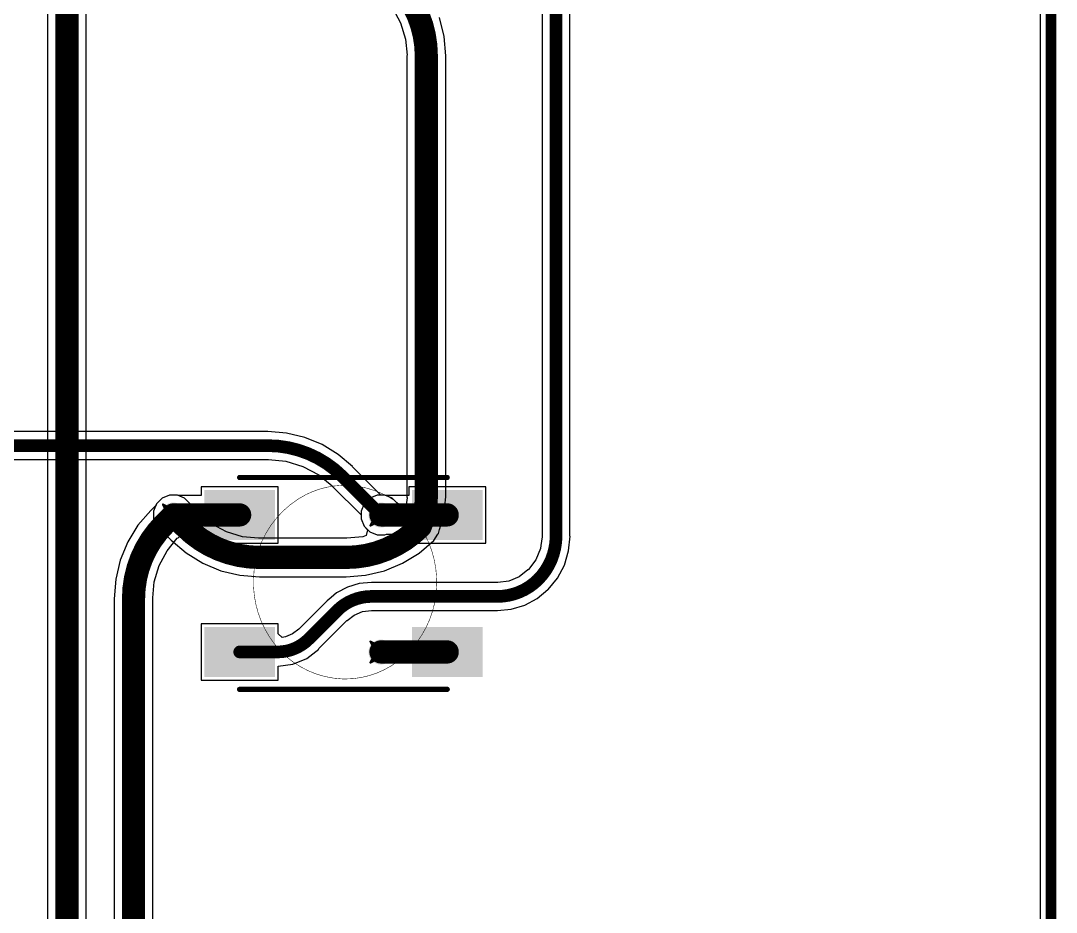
# Model space of a CAD drawing. Header units: inches. Extents: x -11 to 1110, y -7 to 455.
# Drawn here: x 679.18 to 704.13, y 105.85 to 127.33 of the extents above; entities that cross this region are included whole.
import ezdxf

# ---------------------------------------------------------------- set-up
doc = ezdxf.new("R2010")
doc.units = ezdxf.units.IN
for name, color, linetype in [('Board_outline', 216, 'Continuous'), ('Bottom Layer', 5, 'Continuous'), ('Drill Drawing', 1, 'Continuous'), ('Mechanical 7', 56, 'Continuous'), ('Top Layer', 1, 'Continuous'), ('Top Overlay', 2, 'Continuous'), ('Top Paste', 8, 'Continuous'), ('Top Solder', 216, 'Continuous'), ('Via Holes', 16, 'Continuous')]:
    doc.layers.add(name, color=color, linetype=linetype)

msp = doc.modelspace()

# ---------------------------------------------------------------- hatches: boundary and pattern name
at = {"layer": 'Bottom Layer'}
h = msp.add_hatch(color=5, dxfattribs=at)
edge = h.paths.add_edge_path()
edge.add_arc((682.857, 115.422), 0.3, 0, 360)
h = msp.add_hatch(color=5, dxfattribs=at)
edge = h.paths.add_edge_path()
edge.add_arc((687.857, 115.422), 0.3, 0, 360)
h = msp.add_hatch(color=5, dxfattribs=at)
edge = h.paths.add_edge_path()
edge.add_arc((687.857, 112.122), 0.3, 0, 360)
at = {"layer": 'Top Layer'}
for points in [[(683.703, 115.925), (685.203, 115.925), (685.203, 114.925), (683.703, 114.925)], [(690.203, 114.925), (688.703, 114.925), (688.703, 115.925), (690.203, 115.925)], [(683.703, 112.625), (685.203, 112.625), (685.203, 111.625), (683.703, 111.625)], [(688.703, 112.625), (690.203, 112.625), (690.203, 111.625), (688.703, 111.625)]]:
    msp.add_hatch(color=1, dxfattribs=at).paths.add_polyline_path(points)
h = msp.add_hatch(color=1, dxfattribs=at)
edge = h.paths.add_edge_path()
edge.add_arc((682.857, 115.422), 0.3, 0, 360)
h = msp.add_hatch(color=1, dxfattribs=at)
edge = h.paths.add_edge_path()
edge.add_arc((687.857, 115.422), 0.3, 0, 360)
h = msp.add_hatch(color=1, dxfattribs=at)
edge = h.paths.add_edge_path()
edge.add_arc((687.857, 112.122), 0.3, 0, 360)
at = {"layer": 'Top Paste'}
for points in [[(683.703, 115.925), (685.203, 115.925), (685.203, 114.925), (683.703, 114.925)], [(690.203, 114.925), (688.703, 114.925), (688.703, 115.925), (690.203, 115.925)], [(683.703, 112.625), (685.203, 112.625), (685.203, 111.625), (683.703, 111.625)], [(688.703, 112.625), (690.203, 112.625), (690.203, 111.625), (688.703, 111.625)]]:
    msp.add_hatch(color=8, dxfattribs=at).paths.add_polyline_path(points)
at = {"layer": 'Top Solder'}
for points in [[(683.601, 116.027), (685.304, 116.027), (685.304, 114.824), (683.601, 114.824)], [(690.304, 114.824), (688.601, 114.824), (688.601, 116.027), (690.304, 116.027)], [(683.601, 112.727), (685.304, 112.727), (685.304, 111.524), (683.601, 111.524)], [(688.601, 112.727), (690.304, 112.727), (690.304, 111.524), (688.601, 111.524)]]:
    msp.add_hatch(color=216, dxfattribs=at).paths.add_polyline_path(points)
at = {"layer": 'Via Holes'}
h = msp.add_hatch(color=7, dxfattribs=at)
edge = h.paths.add_edge_path()
edge.add_arc((682.857, 115.422), 0.15, 0, 360)
h = msp.add_hatch(color=7, dxfattribs=at)
edge = h.paths.add_edge_path()
edge.add_arc((687.857, 115.422), 0.15, 0, 360)
h = msp.add_hatch(color=7, dxfattribs=at)
edge = h.paths.add_edge_path()
edge.add_arc((687.857, 112.122), 0.15, 0, 360)

# ---------------------------------------------------------------- linework, layer by layer
at = {"layer": 'Board_outline'}
msp.add_lwpolyline([(704, 0, 0.254, 0.254, 0), (704, 370, 0.254, 0.254, 0)], format="xyseb", dxfattribs=at)
at = {"layer": 'Bottom Layer'}
for p, q in [((703.741, 369.741), (703.741, 28.773)), ((688.139, 127.635), (688.331, 127.275)), ((688.331, 127.275), (688.45, 126.885)), ((689.379, 126.95), (689.269, 127.408)), ((688.45, 126.885), (688.488, 126.5)), ((689.416, 126.479), (689.379, 126.95)), ((688.488, 126.5), (688.483, 126.479)), ((688.483, 126.479), (688.483, 115.863)), ((689.416, 115.863), (689.416, 126.479)), ((689.416, 126.479), (689.416, 126.479)), ((685.133, 117.431), (669.82, 117.431)), ((685.583, 117.398), (685.133, 117.433)), ((685.133, 117.433), (685.133, 117.431)), ((686.023, 117.292), (685.583, 117.398)), ((686.44, 117.119), (686.023, 117.292)), ((686.825, 116.883), (686.44, 117.119)), ((687.169, 116.59), (686.825, 116.883)), ((669.82, 116.757), (685.133, 116.757)), ((685.133, 116.757), (685.148, 116.76)), ((685.148, 116.76), (685.564, 116.719)), ((685.564, 116.719), (685.978, 116.594)), ((685.978, 116.594), (686.36, 116.39)), ((687.167, 116.588), (687.169, 116.59)), ((687.856, 115.9), (687.167, 116.588)), ((686.36, 116.39), (686.683, 116.125)), ((686.683, 116.125), (686.691, 116.112)), ((686.691, 116.112), (687.379, 115.424)), ((682.587, 115.827), (682.452, 115.693)), ((682.762, 115.9), (682.587, 115.827)), ((682.952, 115.9), (682.762, 115.9)), ((683.128, 115.827), (682.952, 115.9)), ((683.262, 115.693), (683.128, 115.827)), ((687.952, 115.9), (687.856, 115.9)), ((688.128, 115.827), (687.952, 115.9)), ((688.262, 115.693), (688.128, 115.827)), ((688.488, 115.839), (688.452, 115.566)), ((688.483, 115.863), (688.488, 115.839)), ((689.374, 115.413), (689.418, 115.863)), ((689.418, 115.863), (689.416, 115.863)), ((682.452, 115.693), (682.379, 115.517)), ((682.379, 115.517), (682.379, 115.327)), ((683.274, 115.664), (683.262, 115.693)), ((683.463, 115.475), (683.274, 115.664)), ((688.322, 115.549), (688.262, 115.693)), ((688.452, 115.566), (688.322, 115.549)), ((682.379, 115.327), (682.452, 115.151)), ((683.475, 115.457), (683.463, 115.475)), ((683.774, 115.212), (683.475, 115.457)), ((687.379, 115.424), (687.379, 115.327)), ((687.379, 115.327), (687.452, 115.151)), ((689.271, 115.075), (689.374, 115.413)), ((682.452, 115.151), (682.587, 115.017)), ((682.587, 115.017), (682.615, 115.005)), ((684.134, 115.02), (683.774, 115.212)), ((684.524, 114.901), (684.134, 115.02)), ((687.452, 115.151), (687.534, 115.069)), ((687.534, 115.069), (687.5, 114.926)), ((689.242, 114.981), (689.271, 115.075)), ((682.615, 115.005), (682.804, 114.816)), ((682.804, 114.816), (682.804, 114.816)), ((682.804, 114.816), (683.162, 114.509)), ((684.909, 114.864), (684.524, 114.901)), ((684.93, 114.868), (684.909, 114.864)), ((687.016, 114.868), (684.93, 114.868)), ((687.037, 114.864), (687.016, 114.868)), ((687.419, 114.901), (687.037, 114.864)), ((687.5, 114.926), (687.419, 114.901)), ((688.775, 114.507), (689.132, 114.811)), ((689.131, 114.812), (689.23, 114.959)), ((689.132, 114.811), (689.131, 114.812)), ((689.23, 114.958), (689.242, 114.981)), ((689.23, 114.959), (689.23, 114.958)), ((683.162, 114.509), (683.565, 114.263)), ((688.374, 114.261), (688.775, 114.507)), ((683.565, 114.263), (684.001, 114.082)), ((684.001, 114.082), (684.459, 113.972)), ((687.484, 113.972), (687.941, 114.082)), ((687.941, 114.082), (688.374, 114.261)), ((684.459, 113.972), (684.93, 113.935)), ((684.93, 113.935), (684.93, 113.935)), ((684.93, 113.935), (687.016, 113.935)), ((687.016, 113.935), (687.484, 113.972)), ((687.016, 113.935), (687.016, 113.935))]:
    msp.add_line(p, q, dxfattribs=at)
for points in [[(688.206, 128.275, 0.559, 0.559, -0.198912), (688.95, 126.479, 0.559, 0.559, 0)], [(688.95, 115.863, 0.559, 0.559, 0), (688.95, 126.479, 0.559, 0.559, 0)], [(669.82, 117.094, 0.305, 0.305, 0), (685.133, 117.094, 0.305, 0.305, 0)], [(685.133, 117.094, 0.305, 0.305, -0.198912), (686.929, 116.35, 0.305, 0.305, 0)], [(686.929, 116.35, 0.305, 0.305, 0), (687.857, 115.422, 0.305, 0.305, 0)], [(688.95, 115.863, 0.559, 0.559, -0.101265), (688.802, 115.141, 0.559, 0.559, 0)], [(682.857, 115.422, 0.559, 0.559, 0), (683.134, 115.146, 0.559, 0.559, 0)], [(684.93, 114.402, 0.559, 0.559, -0.198912), (683.134, 115.146, 0.559, 0.559, 0)], [(688.802, 115.141, 0.559, 0.559, -0.198912), (687.016, 114.402, 0.559, 0.559, 0)], [(684.93, 114.402, 0.559, 0.559, 0), (687.016, 114.402, 0.559, 0.559, 0)]]:
    msp.add_lwpolyline(points, format="xyseb", dxfattribs=at)
for points in [[(688.81, 126.479, 0.279, 0.279, 1), (689.089, 126.479, 0.279, 0.279, 1)], [(688.81, 126.479, 0.279, 0.279, 1), (689.089, 126.479, 0.279, 0.279, 1)], [(685.057, 117.094, 0.152, 0.152, 1), (685.209, 117.094, 0.152, 0.152, 1)], [(685.057, 117.094, 0.152, 0.152, 1), (685.209, 117.094, 0.152, 0.152, 1)], [(686.853, 116.35, 0.152, 0.152, 1), (687.005, 116.35, 0.152, 0.152, 1)], [(686.853, 116.35, 0.152, 0.152, 1), (687.005, 116.35, 0.152, 0.152, 1)], [(688.81, 115.863, 0.279, 0.279, 1), (689.089, 115.863, 0.279, 0.279, 1)], [(688.81, 115.863, 0.279, 0.279, 1), (689.089, 115.863, 0.279, 0.279, 1)], [(682.718, 115.422, 0.279, 0.279, 1), (682.997, 115.422, 0.279, 0.279, 1)], [(687.781, 115.422, 0.152, 0.152, 1), (687.933, 115.422, 0.152, 0.152, 1)], [(682.994, 115.146, 0.279, 0.279, 1), (683.273, 115.146, 0.279, 0.279, 1)], [(682.994, 115.146, 0.279, 0.279, 1), (683.273, 115.146, 0.279, 0.279, 1)], [(688.662, 115.141, 0.279, 0.279, 1), (688.942, 115.141, 0.279, 0.279, 1)], [(688.662, 115.141, 0.279, 0.279, 1), (688.942, 115.141, 0.279, 0.279, 1)], [(684.79, 114.402, 0.279, 0.279, 1), (685.069, 114.402, 0.279, 0.279, 1)], [(684.79, 114.402, 0.279, 0.279, 1), (685.069, 114.402, 0.279, 0.279, 1)], [(686.876, 114.402, 0.279, 0.279, 1), (687.156, 114.402, 0.279, 0.279, 1)], [(686.876, 114.402, 0.279, 0.279, 1), (687.156, 114.402, 0.279, 0.279, 1)]]:
    msp.add_lwpolyline(points, format="xyseb", close=True, dxfattribs=at)
at = {"layer": 'Drill Drawing'}
for points in [[(682.603, 115.676, 0.0508, 0.0508, 0), (682.857, 115.549, 0.0508, 0.0508, 0)], [(682.603, 115.676, 0.0508, 0.0508, 0), (682.73, 115.422, 0.0508, 0.0508, 0)], [(682.857, 115.549, 0.0508, 0.0508, 0), (683.111, 115.676, 0.0508, 0.0508, 0)], [(682.984, 115.422, 0.0508, 0.0508, 0), (683.111, 115.676, 0.0508, 0.0508, 0)], [(687.603, 115.676, 0.0508, 0.0508, 0), (687.857, 115.549, 0.0508, 0.0508, 0)], [(687.603, 115.676, 0.0508, 0.0508, 0), (687.73, 115.422, 0.0508, 0.0508, 0)], [(687.857, 115.549, 0.0508, 0.0508, 0), (688.111, 115.676, 0.0508, 0.0508, 0)], [(687.984, 115.422, 0.0508, 0.0508, 0), (688.111, 115.676, 0.0508, 0.0508, 0)], [(682.603, 115.168, 0.0508, 0.0508, 0), (682.73, 115.422, 0.0508, 0.0508, 0)], [(682.603, 115.168, 0.0508, 0.0508, 0), (682.857, 115.295, 0.0508, 0.0508, 0)], [(682.857, 115.295, 0.0508, 0.0508, 0), (683.111, 115.168, 0.0508, 0.0508, 0)], [(682.984, 115.422, 0.0508, 0.0508, 0), (683.111, 115.168, 0.0508, 0.0508, 0)], [(687.603, 115.168, 0.0508, 0.0508, 0), (687.73, 115.422, 0.0508, 0.0508, 0)], [(687.603, 115.168, 0.0508, 0.0508, 0), (687.857, 115.295, 0.0508, 0.0508, 0)], [(687.857, 115.295, 0.0508, 0.0508, 0), (688.111, 115.168, 0.0508, 0.0508, 0)], [(687.984, 115.422, 0.0508, 0.0508, 0), (688.111, 115.168, 0.0508, 0.0508, 0)], [(687.603, 112.376, 0.0508, 0.0508, 0), (687.857, 112.249, 0.0508, 0.0508, 0)], [(687.603, 112.376, 0.0508, 0.0508, 0), (687.73, 112.122, 0.0508, 0.0508, 0)], [(687.857, 112.249, 0.0508, 0.0508, 0), (688.111, 112.376, 0.0508, 0.0508, 0)], [(687.984, 112.122, 0.0508, 0.0508, 0), (688.111, 112.376, 0.0508, 0.0508, 0)], [(687.603, 111.868, 0.0508, 0.0508, 0), (687.73, 112.122, 0.0508, 0.0508, 0)], [(687.984, 112.122, 0.0508, 0.0508, 0), (688.111, 111.868, 0.0508, 0.0508, 0)], [(687.603, 111.868, 0.0508, 0.0508, 0), (687.857, 111.995, 0.0508, 0.0508, 0)], [(687.857, 111.995, 0.0508, 0.0508, 0), (688.111, 111.868, 0.0508, 0.0508, 0)]]:
    msp.add_lwpolyline(points, format="xyseb", dxfattribs=at)
for points in [[(682.591, 115.676, 0.0254, 0.0254, 1), (682.616, 115.676, 0.0254, 0.0254, 1)], [(682.591, 115.676, 0.0254, 0.0254, 1), (682.616, 115.676, 0.0254, 0.0254, 1)], [(682.845, 115.549, 0.0254, 0.0254, 1), (682.87, 115.549, 0.0254, 0.0254, 1)], [(682.845, 115.549, 0.0254, 0.0254, 1), (682.87, 115.549, 0.0254, 0.0254, 1)], [(683.099, 115.676, 0.0254, 0.0254, 1), (683.124, 115.676, 0.0254, 0.0254, 1)], [(683.099, 115.676, 0.0254, 0.0254, 1), (683.124, 115.676, 0.0254, 0.0254, 1)], [(687.591, 115.676, 0.0254, 0.0254, 1), (687.616, 115.676, 0.0254, 0.0254, 1)], [(687.591, 115.676, 0.0254, 0.0254, 1), (687.616, 115.676, 0.0254, 0.0254, 1)], [(687.845, 115.549, 0.0254, 0.0254, 1), (687.87, 115.549, 0.0254, 0.0254, 1)], [(687.845, 115.549, 0.0254, 0.0254, 1), (687.87, 115.549, 0.0254, 0.0254, 1)], [(688.099, 115.676, 0.0254, 0.0254, 1), (688.124, 115.676, 0.0254, 0.0254, 1)], [(688.099, 115.676, 0.0254, 0.0254, 1), (688.124, 115.676, 0.0254, 0.0254, 1)], [(682.718, 115.422, 0.0254, 0.0254, 1), (682.743, 115.422, 0.0254, 0.0254, 1)], [(682.718, 115.422, 0.0254, 0.0254, 1), (682.743, 115.422, 0.0254, 0.0254, 1)], [(682.845, 115.295, 0.0254, 0.0254, 1), (682.87, 115.295, 0.0254, 0.0254, 1)], [(682.845, 115.295, 0.0254, 0.0254, 1), (682.87, 115.295, 0.0254, 0.0254, 1)], [(682.972, 115.422, 0.0254, 0.0254, 1), (682.997, 115.422, 0.0254, 0.0254, 1)], [(682.972, 115.422, 0.0254, 0.0254, 1), (682.997, 115.422, 0.0254, 0.0254, 1)], [(687.718, 115.422, 0.0254, 0.0254, 1), (687.743, 115.422, 0.0254, 0.0254, 1)], [(687.718, 115.422, 0.0254, 0.0254, 1), (687.743, 115.422, 0.0254, 0.0254, 1)], [(687.845, 115.295, 0.0254, 0.0254, 1), (687.87, 115.295, 0.0254, 0.0254, 1)], [(687.845, 115.295, 0.0254, 0.0254, 1), (687.87, 115.295, 0.0254, 0.0254, 1)], [(687.972, 115.422, 0.0254, 0.0254, 1), (687.997, 115.422, 0.0254, 0.0254, 1)], [(687.972, 115.422, 0.0254, 0.0254, 1), (687.997, 115.422, 0.0254, 0.0254, 1)], [(682.591, 115.168, 0.0254, 0.0254, 1), (682.616, 115.168, 0.0254, 0.0254, 1)], [(682.591, 115.168, 0.0254, 0.0254, 1), (682.616, 115.168, 0.0254, 0.0254, 1)], [(683.099, 115.168, 0.0254, 0.0254, 1), (683.124, 115.168, 0.0254, 0.0254, 1)], [(683.099, 115.168, 0.0254, 0.0254, 1), (683.124, 115.168, 0.0254, 0.0254, 1)], [(687.591, 115.168, 0.0254, 0.0254, 1), (687.616, 115.168, 0.0254, 0.0254, 1)], [(687.591, 115.168, 0.0254, 0.0254, 1), (687.616, 115.168, 0.0254, 0.0254, 1)], [(688.099, 115.168, 0.0254, 0.0254, 1), (688.124, 115.168, 0.0254, 0.0254, 1)], [(688.099, 115.168, 0.0254, 0.0254, 1), (688.124, 115.168, 0.0254, 0.0254, 1)], [(687.591, 112.376, 0.0254, 0.0254, 1), (687.616, 112.376, 0.0254, 0.0254, 1)], [(687.591, 112.376, 0.0254, 0.0254, 1), (687.616, 112.376, 0.0254, 0.0254, 1)], [(687.845, 112.249, 0.0254, 0.0254, 1), (687.87, 112.249, 0.0254, 0.0254, 1)], [(687.845, 112.249, 0.0254, 0.0254, 1), (687.87, 112.249, 0.0254, 0.0254, 1)], [(688.099, 112.376, 0.0254, 0.0254, 1), (688.124, 112.376, 0.0254, 0.0254, 1)], [(688.099, 112.376, 0.0254, 0.0254, 1), (688.124, 112.376, 0.0254, 0.0254, 1)], [(687.718, 112.122, 0.0254, 0.0254, 1), (687.743, 112.122, 0.0254, 0.0254, 1)], [(687.718, 112.122, 0.0254, 0.0254, 1), (687.743, 112.122, 0.0254, 0.0254, 1)], [(687.972, 112.122, 0.0254, 0.0254, 1), (687.997, 112.122, 0.0254, 0.0254, 1)], [(687.972, 112.122, 0.0254, 0.0254, 1), (687.997, 112.122, 0.0254, 0.0254, 1)], [(687.591, 111.868, 0.0254, 0.0254, 1), (687.616, 111.868, 0.0254, 0.0254, 1)], [(687.591, 111.868, 0.0254, 0.0254, 1), (687.616, 111.868, 0.0254, 0.0254, 1)], [(687.845, 111.995, 0.0254, 0.0254, 1), (687.87, 111.995, 0.0254, 0.0254, 1)], [(687.845, 111.995, 0.0254, 0.0254, 1), (687.87, 111.995, 0.0254, 0.0254, 1)], [(688.099, 111.868, 0.0254, 0.0254, 1), (688.124, 111.868, 0.0254, 0.0254, 1)], [(688.099, 111.868, 0.0254, 0.0254, 1), (688.124, 111.868, 0.0254, 0.0254, 1)]]:
    msp.add_lwpolyline(points, format="xyseb", close=True, dxfattribs=at)
at = {"layer": 'Mechanical 7'}
for points in [[(686.05, 115.915, 0.0127, 0.0127, -0.126408), (687.072, 116.137, 0.0127, 0.0127, 0)], [(687.072, 116.137, 0.0127, 0.0127, -0.245859), (688.819, 115.115, 0.0127, 0.0127, 0)], [(684.787, 113.89, 0.0127, 0.0127, -0.274328), (686.05, 115.915, 0.0127, 0.0127, 0)], [(688.819, 115.115, 0.0127, 0.0127, -0.152534), (689.198, 113.723, 0.0127, 0.0127, 0)], [(685.165, 112.498, 0.0127, 0.0127, -0.152801), (684.787, 113.89, 0.0127, 0.0127, 0)], [(689.198, 113.723, 0.0127, 0.0127, -0.227334), (688.268, 111.902, 0.0127, 0.0127, 0)], [(686.914, 111.476, 0.0127, 0.0127, -0.246895), (685.165, 112.498, 0.0127, 0.0127, 0)], [(688.268, 111.902, 0.0127, 0.0127, -0.162953), (686.993, 111.473, 0.0127, 0.0127, 0)], [(686.922, 111.475, 0.0127, 0.0127, -0.005658), (686.914, 111.476, 0.0127, 0.0127, 0)], [(686.929, 111.475, 0.0127, 0.0127, -0.004856), (686.922, 111.475, 0.0127, 0.0127, 0)], [(686.929, 111.475, 0.0127, 0.0127, 0), (686.937, 111.474, 0.0127, 0.0127, 0)], [(686.937, 111.474, 0.0127, 0.0127, 0), (686.945, 111.474, 0.0127, 0.0127, 0)], [(686.945, 111.474, 0.0127, 0.0127, 0), (686.953, 111.474, 0.0127, 0.0127, 0)], [(686.953, 111.474, 0.0127, 0.0127, 0), (686.961, 111.474, 0.0127, 0.0127, 0)], [(686.961, 111.474, 0.0127, 0.0127, 0), (686.969, 111.473, 0.0127, 0.0127, 0)], [(686.969, 111.473, 0.0127, 0.0127, 0), (686.977, 111.473, 0.0127, 0.0127, 0)], [(686.977, 111.473, 0.0127, 0.0127, 0), (686.993, 111.473, 0.0127, 0.0127, 0)]]:
    msp.add_lwpolyline(points, format="xyseb", dxfattribs=at)
for points in [[(687.069, 116.137, 0.00635, 0.00635, 1), (687.075, 116.137, 0.00635, 0.00635, 1)], [(687.069, 116.137, 0.00635, 0.00635, 1), (687.075, 116.137, 0.00635, 0.00635, 1)], [(686.047, 115.915, 0.00635, 0.00635, 1), (686.053, 115.915, 0.00635, 0.00635, 1)], [(686.047, 115.915, 0.00635, 0.00635, 1), (686.053, 115.915, 0.00635, 0.00635, 1)], [(688.816, 115.115, 0.00635, 0.00635, 1), (688.822, 115.115, 0.00635, 0.00635, 1)], [(688.816, 115.115, 0.00635, 0.00635, 1), (688.822, 115.115, 0.00635, 0.00635, 1)], [(684.784, 113.89, 0.00635, 0.00635, 1), (684.79, 113.89, 0.00635, 0.00635, 1)], [(684.784, 113.89, 0.00635, 0.00635, 1), (684.79, 113.89, 0.00635, 0.00635, 1)], [(689.195, 113.723, 0.00635, 0.00635, 1), (689.201, 113.723, 0.00635, 0.00635, 1)], [(689.195, 113.723, 0.00635, 0.00635, 1), (689.201, 113.723, 0.00635, 0.00635, 1)], [(685.162, 112.498, 0.00635, 0.00635, 1), (685.168, 112.498, 0.00635, 0.00635, 1)], [(685.162, 112.498, 0.00635, 0.00635, 1), (685.168, 112.498, 0.00635, 0.00635, 1)], [(688.265, 111.902, 0.00635, 0.00635, 1), (688.272, 111.902, 0.00635, 0.00635, 1)], [(688.265, 111.902, 0.00635, 0.00635, 1), (688.272, 111.902, 0.00635, 0.00635, 1)], [(686.911, 111.476, 0.00635, 0.00635, 1), (686.917, 111.476, 0.00635, 0.00635, 1)], [(686.911, 111.476, 0.00635, 0.00635, 1), (686.917, 111.476, 0.00635, 0.00635, 1)], [(686.918, 111.475, 0.00635, 0.00635, 1), (686.925, 111.475, 0.00635, 0.00635, 1)], [(686.918, 111.475, 0.00635, 0.00635, 1), (686.925, 111.475, 0.00635, 0.00635, 1)], [(686.926, 111.475, 0.00635, 0.00635, 1), (686.933, 111.475, 0.00635, 0.00635, 1)], [(686.926, 111.475, 0.00635, 0.00635, 1), (686.933, 111.475, 0.00635, 0.00635, 1)], [(686.934, 111.474, 0.00635, 0.00635, 1), (686.941, 111.474, 0.00635, 0.00635, 1)], [(686.934, 111.474, 0.00635, 0.00635, 1), (686.941, 111.474, 0.00635, 0.00635, 1)], [(686.942, 111.474, 0.00635, 0.00635, 1), (686.949, 111.474, 0.00635, 0.00635, 1)], [(686.942, 111.474, 0.00635, 0.00635, 1), (686.949, 111.474, 0.00635, 0.00635, 1)], [(686.95, 111.474, 0.00635, 0.00635, 1), (686.957, 111.474, 0.00635, 0.00635, 1)], [(686.95, 111.474, 0.00635, 0.00635, 1), (686.957, 111.474, 0.00635, 0.00635, 1)], [(686.958, 111.474, 0.00635, 0.00635, 1), (686.965, 111.474, 0.00635, 0.00635, 1)], [(686.958, 111.474, 0.00635, 0.00635, 1), (686.965, 111.474, 0.00635, 0.00635, 1)], [(686.966, 111.473, 0.00635, 0.00635, 1), (686.973, 111.473, 0.00635, 0.00635, 1)], [(686.966, 111.473, 0.00635, 0.00635, 1), (686.973, 111.473, 0.00635, 0.00635, 1)], [(686.974, 111.473, 0.00635, 0.00635, 1), (686.981, 111.473, 0.00635, 0.00635, 1)], [(686.974, 111.473, 0.00635, 0.00635, 1), (686.981, 111.473, 0.00635, 0.00635, 1)], [(686.99, 111.473, 0.00635, 0.00635, 1), (686.996, 111.473, 0.00635, 0.00635, 1)], [(686.99, 111.473, 0.00635, 0.00635, 1), (686.996, 111.473, 0.00635, 0.00635, 1)]]:
    msp.add_lwpolyline(points, format="xyseb", close=True, dxfattribs=at)
at = {"layer": 'Top Layer'}
for p, q in [((703.741, 369.741), (703.741, 28.773)), ((679.825, 146.219), (679.825, 99.952)), ((680.757, 99.952), (680.757, 146.412)), ((691.737, 132.07), (691.737, 114.911)), ((692.41, 114.911), (692.41, 132.07)), ((685.381, 116.103), (683.525, 116.103)), ((683.525, 116.103), (683.525, 115.891)), ((685.381, 114.747), (685.381, 116.103)), ((690.381, 116.103), (688.525, 116.103)), ((688.525, 116.103), (688.525, 115.891)), ((690.381, 114.747), (690.381, 116.103)), ((682.587, 115.827), (682.452, 115.693)), ((682.762, 115.9), (682.587, 115.827)), ((682.952, 115.9), (682.762, 115.9)), ((682.972, 115.891), (682.952, 115.9)), ((683.525, 115.891), (682.972, 115.891)), ((687.587, 115.827), (687.452, 115.693)), ((687.762, 115.9), (687.587, 115.827)), ((687.952, 115.9), (687.762, 115.9)), ((687.972, 115.891), (687.952, 115.9)), ((688.525, 115.891), (687.972, 115.891)), ((682.31, 115.534), (682.003, 115.175)), ((682.441, 115.664), (682.31, 115.534)), ((682.31, 115.534), (682.31, 115.534)), ((682.31, 115.534), (682.31, 115.534)), ((682.452, 115.693), (682.441, 115.664)), ((687.452, 115.693), (687.379, 115.517)), ((687.379, 115.517), (687.379, 115.327)), ((687.379, 115.327), (687.452, 115.151)), ((682.003, 115.175), (681.757, 114.773)), ((687.452, 115.151), (687.587, 115.017)), ((687.587, 115.017), (687.762, 114.944)), ((681.757, 114.773), (681.576, 114.337)), ((682.706, 114.564), (682.951, 114.863)), ((682.951, 114.863), (682.969, 114.875)), ((682.969, 114.875), (683.054, 114.959)), ((683.054, 114.959), (683.525, 114.959)), ((683.525, 114.959), (683.525, 114.747)), ((687.762, 114.944), (687.952, 114.944)), ((687.952, 114.944), (687.989, 114.959)), ((687.989, 114.959), (688.525, 114.959)), ((688.525, 114.959), (688.525, 114.747)), ((691.739, 114.9), (691.711, 114.685)), ((691.737, 114.911), (691.739, 114.9)), ((692.378, 114.557), (692.413, 114.911)), ((692.413, 114.911), (692.41, 114.911)), ((682.514, 114.204), (682.706, 114.564)), ((683.525, 114.747), (685.381, 114.747)), ((688.525, 114.747), (690.381, 114.747)), ((691.702, 114.615), (691.588, 114.34)), ((691.711, 114.685), (691.702, 114.615)), ((692.275, 114.217), (692.378, 114.557)), ((681.576, 114.337), (681.466, 113.879)), ((691.588, 114.34), (691.413, 114.112)), ((682.396, 113.814), (682.514, 114.204)), ((691.399, 114.099), (691.188, 113.937)), ((691.404, 114.106), (691.399, 114.099)), ((691.413, 114.112), (691.404, 114.106)), ((692.107, 113.903), (692.275, 114.217)), ((681.466, 113.879), (681.429, 113.408)), ((682.358, 113.429), (682.396, 113.814)), ((687.334, 113.77), (687.05, 113.684)), ((687.629, 113.799), (687.334, 113.77)), ((687.629, 113.798), (687.629, 113.799)), ((690.661, 113.798), (687.629, 113.798)), ((690.669, 113.797), (690.661, 113.798)), ((690.934, 113.832), (690.669, 113.797)), ((691.188, 113.937), (690.934, 113.832)), ((691.882, 113.629), (692.107, 113.903)), ((686.789, 113.545), (686.655, 113.435)), ((687.05, 113.684), (686.789, 113.545)), ((691.62, 113.414), (691.881, 113.629)), ((691.881, 113.629), (691.882, 113.629)), ((681.429, 113.408), (681.43, 113.408)), ((681.43, 113.408), (681.43, 97.993)), ((682.362, 113.408), (682.358, 113.429)), ((682.362, 97.996), (682.362, 113.408)), ((686.56, 113.357), (686.471, 113.266)), ((686.561, 113.357), (686.56, 113.357)), ((686.655, 113.435), (686.561, 113.357)), ((691.321, 113.255), (691.62, 113.414)), ((686.471, 113.266), (685.878, 112.673)), ((687.21, 113.014), (687.412, 113.098)), ((687.412, 113.098), (687.626, 113.126)), ((687.626, 113.126), (687.629, 113.125)), ((687.629, 113.125), (690.661, 113.125)), ((690.661, 113.123), (690.998, 113.156)), ((690.661, 113.125), (690.661, 113.123)), ((690.998, 113.156), (691.321, 113.255)), ((685.381, 112.803), (683.525, 112.803)), ((683.525, 112.803), (683.525, 111.447)), ((685.381, 112.56), (685.381, 112.803)), ((686.354, 112.197), (687.037, 112.88)), ((687.037, 112.88), (687.038, 112.881)), ((687.037, 112.88), (687.037, 112.88)), ((687.038, 112.881), (687.039, 112.883)), ((687.039, 112.883), (687.21, 113.014)), ((685.476, 112.476), (685.381, 112.56)), ((685.728, 112.559), (685.555, 112.487)), ((685.878, 112.673), (685.728, 112.559)), ((685.878, 112.673), (685.878, 112.673)), ((685.555, 112.487), (685.476, 112.476)), ((686.068, 111.971), (686.358, 112.193)), ((686.358, 112.193), (686.354, 112.197)), ((685.381, 111.785), (685.73, 111.831)), ((685.381, 111.447), (685.381, 111.785)), ((685.73, 111.831), (686.068, 111.971)), ((683.525, 111.447), (685.381, 111.447))]:
    msp.add_line(p, q, dxfattribs=at)
for points in [[(680.291, 99.829, 0.559, 0.559, 0), (680.291, 146.412, 0.559, 0.559, 0)], [(692.074, 114.911, 0.305, 0.305, 0), (692.074, 132.07, 0.305, 0.305, 0)], [(682.64, 115.204, 0.559, 0.559, 0), (682.857, 115.422, 0.559, 0.559, 0)], [(682.857, 115.425, 0.559, 0.559, 0), (684.453, 115.425, 0.559, 0.559, 0)], [(687.857, 115.425, 0.559, 0.559, 0), (689.453, 115.425, 0.559, 0.559, 0)], [(681.896, 113.408, 0.559, 0.559, -0.198912), (682.64, 115.204, 0.559, 0.559, 0)], [(692.074, 114.911, 0.305, 0.305, -0.050018), (692.044, 114.618, 0.305, 0.305, 0)], [(692.044, 114.618, 0.305, 0.305, -0.147428), (691.642, 113.868, 0.305, 0.305, 0)], [(691.642, 113.868, 0.305, 0.305, -0.198912), (690.661, 113.462, 0.305, 0.305, 0)], [(681.896, 97.53, 0.559, 0.559, 0), (681.896, 113.408, 0.559, 0.559, 0)], [(686.799, 113.119, 0.305, 0.305, -0.198709), (687.629, 113.462, 0.305, 0.305, 0)], [(687.629, 113.462, 0.305, 0.305, 0), (690.661, 113.462, 0.305, 0.305, 0)], [(686.116, 112.435, 0.305, 0.305, 0), (686.799, 113.118, 0.305, 0.305, 0)], [(686.799, 113.118, 0.305, 0.305, -0.000196), (686.799, 113.119, 0.305, 0.305, 0)], [(686.116, 112.435, 0.305, 0.305, -0.198912), (685.368, 112.125, 0.305, 0.305, 0)], [(684.453, 112.125, 0.305, 0.305, 0), (685.368, 112.125, 0.305, 0.305, 0)], [(687.857, 112.125, 0.559, 0.559, 0), (689.453, 112.125, 0.559, 0.559, 0)]]:
    msp.add_lwpolyline(points, format="xyseb", dxfattribs=at)
for points in [[(682.718, 115.425, 0.279, 0.279, 1), (682.997, 115.425, 0.279, 0.279, 1)], [(682.718, 115.422, 0.279, 0.279, 1), (682.997, 115.422, 0.279, 0.279, 1)], [(684.313, 115.425, 0.279, 0.279, 1), (684.593, 115.425, 0.279, 0.279, 1)], [(687.718, 115.425, 0.279, 0.279, 1), (687.997, 115.425, 0.279, 0.279, 1)], [(689.313, 115.425, 0.279, 0.279, 1), (689.593, 115.425, 0.279, 0.279, 1)], [(682.5, 115.204, 0.279, 0.279, 1), (682.779, 115.204, 0.279, 0.279, 1)], [(682.5, 115.204, 0.279, 0.279, 1), (682.779, 115.204, 0.279, 0.279, 1)], [(691.998, 114.911, 0.152, 0.152, 1), (692.15, 114.911, 0.152, 0.152, 1)], [(691.998, 114.911, 0.152, 0.152, 1), (692.15, 114.911, 0.152, 0.152, 1)], [(691.968, 114.618, 0.152, 0.152, 1), (692.121, 114.618, 0.152, 0.152, 1)], [(691.968, 114.618, 0.152, 0.152, 1), (692.121, 114.618, 0.152, 0.152, 1)], [(691.566, 113.868, 0.152, 0.152, 1), (691.718, 113.868, 0.152, 0.152, 1)], [(691.566, 113.868, 0.152, 0.152, 1), (691.718, 113.868, 0.152, 0.152, 1)], [(681.756, 113.408, 0.279, 0.279, 1), (682.035, 113.408, 0.279, 0.279, 1)], [(681.756, 113.408, 0.279, 0.279, 1), (682.035, 113.408, 0.279, 0.279, 1)], [(687.553, 113.462, 0.152, 0.152, 1), (687.705, 113.462, 0.152, 0.152, 1)], [(687.553, 113.462, 0.152, 0.152, 1), (687.705, 113.462, 0.152, 0.152, 1)], [(690.585, 113.462, 0.152, 0.152, 1), (690.737, 113.462, 0.152, 0.152, 1)], [(690.585, 113.462, 0.152, 0.152, 1), (690.737, 113.462, 0.152, 0.152, 1)], [(686.723, 113.118, 0.152, 0.152, 1), (686.875, 113.118, 0.152, 0.152, 1)], [(686.723, 113.118, 0.152, 0.152, 1), (686.875, 113.118, 0.152, 0.152, 1)], [(686.723, 113.119, 0.152, 0.152, 1), (686.876, 113.119, 0.152, 0.152, 1)], [(686.723, 113.119, 0.152, 0.152, 1), (686.876, 113.119, 0.152, 0.152, 1)], [(686.04, 112.435, 0.152, 0.152, 1), (686.192, 112.435, 0.152, 0.152, 1)], [(686.04, 112.435, 0.152, 0.152, 1), (686.192, 112.435, 0.152, 0.152, 1)], [(684.377, 112.125, 0.152, 0.152, 1), (684.529, 112.125, 0.152, 0.152, 1)], [(685.292, 112.125, 0.152, 0.152, 1), (685.444, 112.125, 0.152, 0.152, 1)], [(685.292, 112.125, 0.152, 0.152, 1), (685.444, 112.125, 0.152, 0.152, 1)], [(687.718, 112.125, 0.279, 0.279, 1), (687.997, 112.125, 0.279, 0.279, 1)], [(689.313, 112.125, 0.279, 0.279, 1), (689.593, 112.125, 0.279, 0.279, 1)]]:
    msp.add_lwpolyline(points, format="xyseb", close=True, dxfattribs=at)
at = {"layer": 'Top Overlay'}
for points in [[(684.453, 116.326, 0.127, 0.127, 0), (689.453, 116.326, 0.127, 0.127, 0)], [(683.397, 115.579, 0.254, 0.254, 0), (683.524, 115.452, 0.254, 0.254, 0)], [(683.397, 115.325, 0.254, 0.254, 0), (683.397, 115.579, 0.254, 0.254, 0)], [(683.397, 115.325, 0.254, 0.254, 0), (683.524, 115.452, 0.254, 0.254, 0)], [(684.453, 111.224, 0.127, 0.127, 0), (689.453, 111.224, 0.127, 0.127, 0)]]:
    msp.add_lwpolyline(points, format="xyseb", dxfattribs=at)
for points in [[(684.421, 116.326, 0.0635, 0.0635, 1), (684.485, 116.326, 0.0635, 0.0635, 1)], [(689.421, 116.326, 0.0635, 0.0635, 1), (689.485, 116.326, 0.0635, 0.0635, 1)], [(683.333, 115.579, 0.127, 0.127, 1), (683.46, 115.579, 0.127, 0.127, 1)], [(683.333, 115.579, 0.127, 0.127, 1), (683.46, 115.579, 0.127, 0.127, 1)], [(683.46, 115.452, 0.127, 0.127, 1), (683.587, 115.452, 0.127, 0.127, 1)], [(683.46, 115.452, 0.127, 0.127, 1), (683.587, 115.452, 0.127, 0.127, 1)], [(683.333, 115.325, 0.127, 0.127, 1), (683.46, 115.325, 0.127, 0.127, 1)], [(683.333, 115.325, 0.127, 0.127, 1), (683.46, 115.325, 0.127, 0.127, 1)], [(684.421, 111.224, 0.0635, 0.0635, 1), (684.485, 111.224, 0.0635, 0.0635, 1)], [(689.421, 111.224, 0.0635, 0.0635, 1), (689.485, 111.224, 0.0635, 0.0635, 1)]]:
    msp.add_lwpolyline(points, format="xyseb", close=True, dxfattribs=at)

doc.saveas('drawing.dxf')
